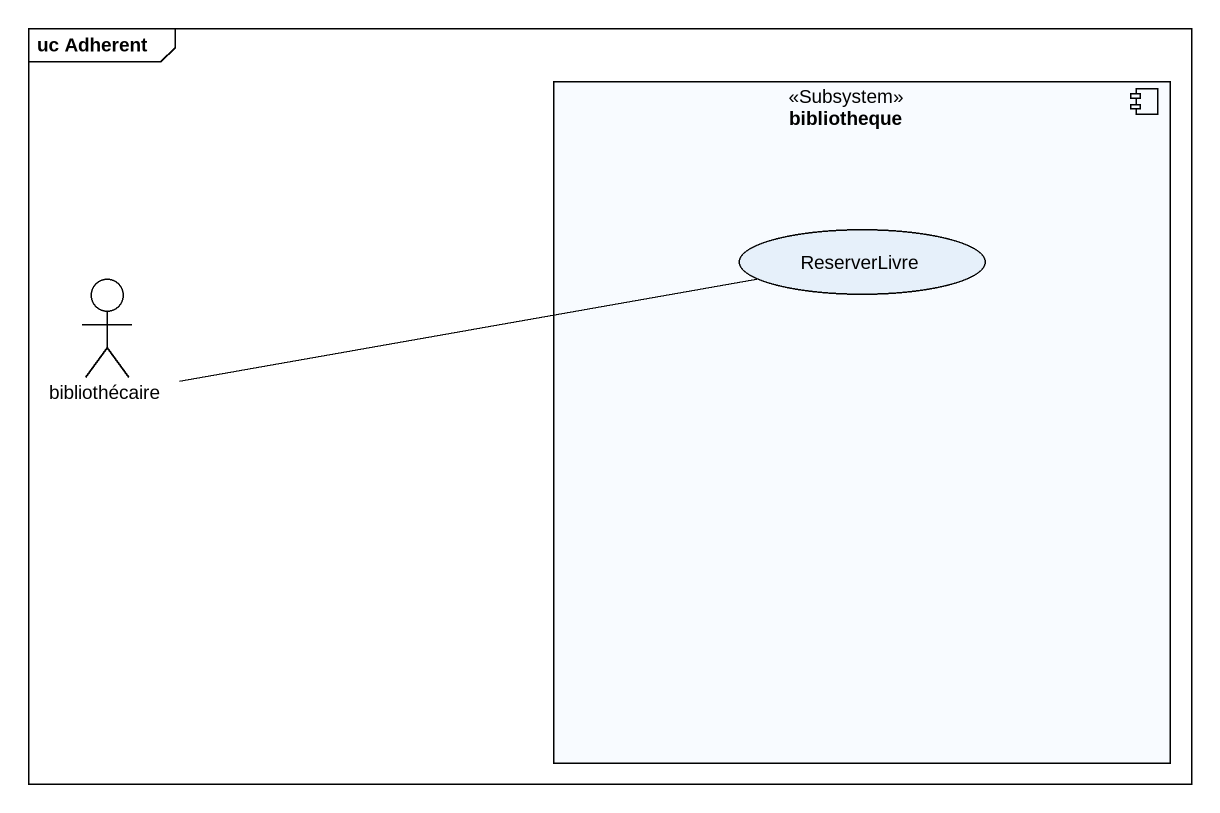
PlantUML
@startuml
mainframe uc Adherent
component bibliotheque <<Subsystem>> {
  usecase ReserverLivre
}
actor bibliothécaire
bibliothécaire -right- ReserverLivre
@enduml
